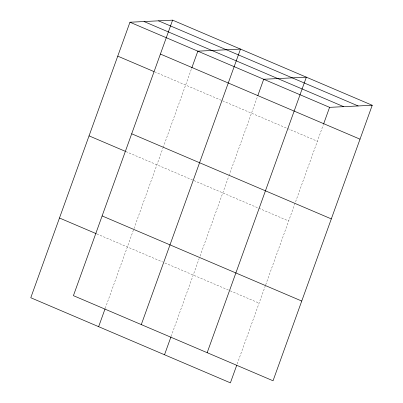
<?xml version="1.0" encoding="UTF-8"?>
<svg xmlns="http://www.w3.org/2000/svg" width="403" height="403" viewBox="0 0 403 403"><rect width="100%" height="100%" fill="white"/><g stroke="black" fill="none" stroke-linecap="round" stroke-linejoin="round"><path stroke-width="0.3" stroke-dasharray="2.02 1.51" d="M105.233 308.366L133.731 229.216M133.942 228.627L162.872 148.269M163.084 147.674L191.516 68.706M171.109 336.455L199.178 258.489M200.029 256.122L228.748 176.353M228.959 175.763L257.603 96.211M237.196 363.949L265.481 285.395M265.693 284.805L323.478 124.295M154.566 71.83L222.028 100.599M222.607 100.846L317.373 141.251M125.862 151.558L193.324 180.327M193.903 180.569L288.669 220.98M96.861 233.947L162.595 261.975M164.908 262.963L229.624 290.558M230.204 290.805L259.094 303.121"/><path stroke-width="0.6" d="M172.605 20.15L73.417 295.656L273.038 380.775L372.226 105.269L172.605 20.15L129.962 22.225L30.774 297.731L230.395 382.85L236.773 365.133M98.644 326.672L105.022 308.955M191.727 68.122L197.833 51.166L240.48 49.09L141.292 324.596M164.52 354.761L170.897 337.044M257.814 95.627L263.708 79.255L306.356 77.18L207.167 352.685M323.69 123.711L329.583 107.344L372.226 105.269M158.535 20.835L358.156 105.954M144.032 21.54L343.653 106.659M129.962 22.225L329.583 107.344M160.399 54.057L360.02 139.176M117.752 56.138L153.986 71.588M131.695 133.786L331.316 218.905M89.048 135.861L125.283 151.311M102.12 215.927L301.741 301.046M59.478 218.008L96.287 233.7"/></g></svg>
